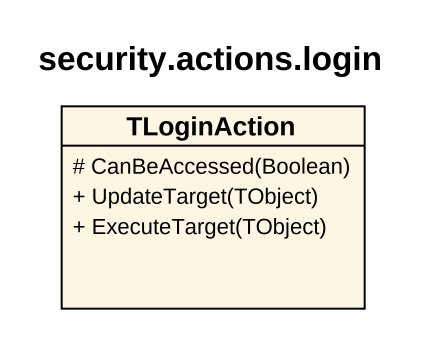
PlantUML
@startuml
title security.actions.login
hide circle
hide empty members
skinparam classAttributeIconSize 0
class TLoginAction {
  # CanBeAccessed(Boolean)
  + UpdateTarget(TObject)
  + ExecuteTarget(TObject)
}
@enduml
